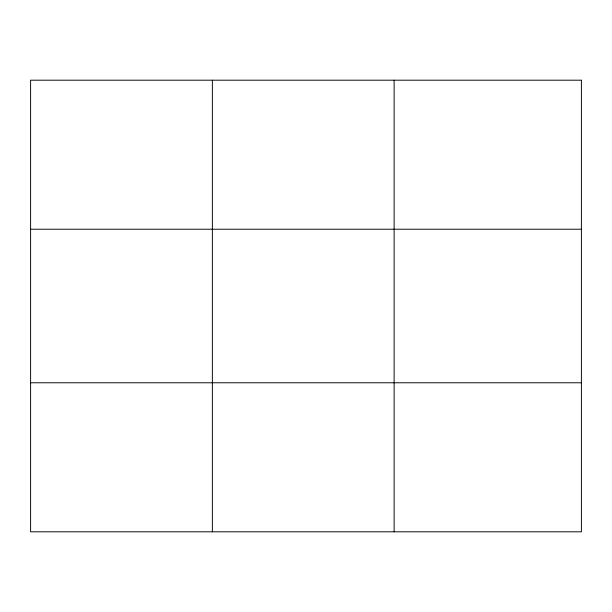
<?xml version="1.0" encoding="UTF-8"?>
<svg xmlns="http://www.w3.org/2000/svg" width="612" height="612" viewBox="0 0 612 612"><rect width="100%" height="100%" fill="white"/><g stroke="black" fill="none" stroke-linecap="round" stroke-linejoin="round"><path stroke-width="0.92" d="M212.364 531.805L212.364 80.195M394.128 531.805L394.128 80.195M30.6 229.225L581.4 229.225M30.6 382.775L581.4 382.775M581.4 80.195L581.4 531.805L30.6 531.805L30.6 80.195L581.4 80.195"/></g></svg>
